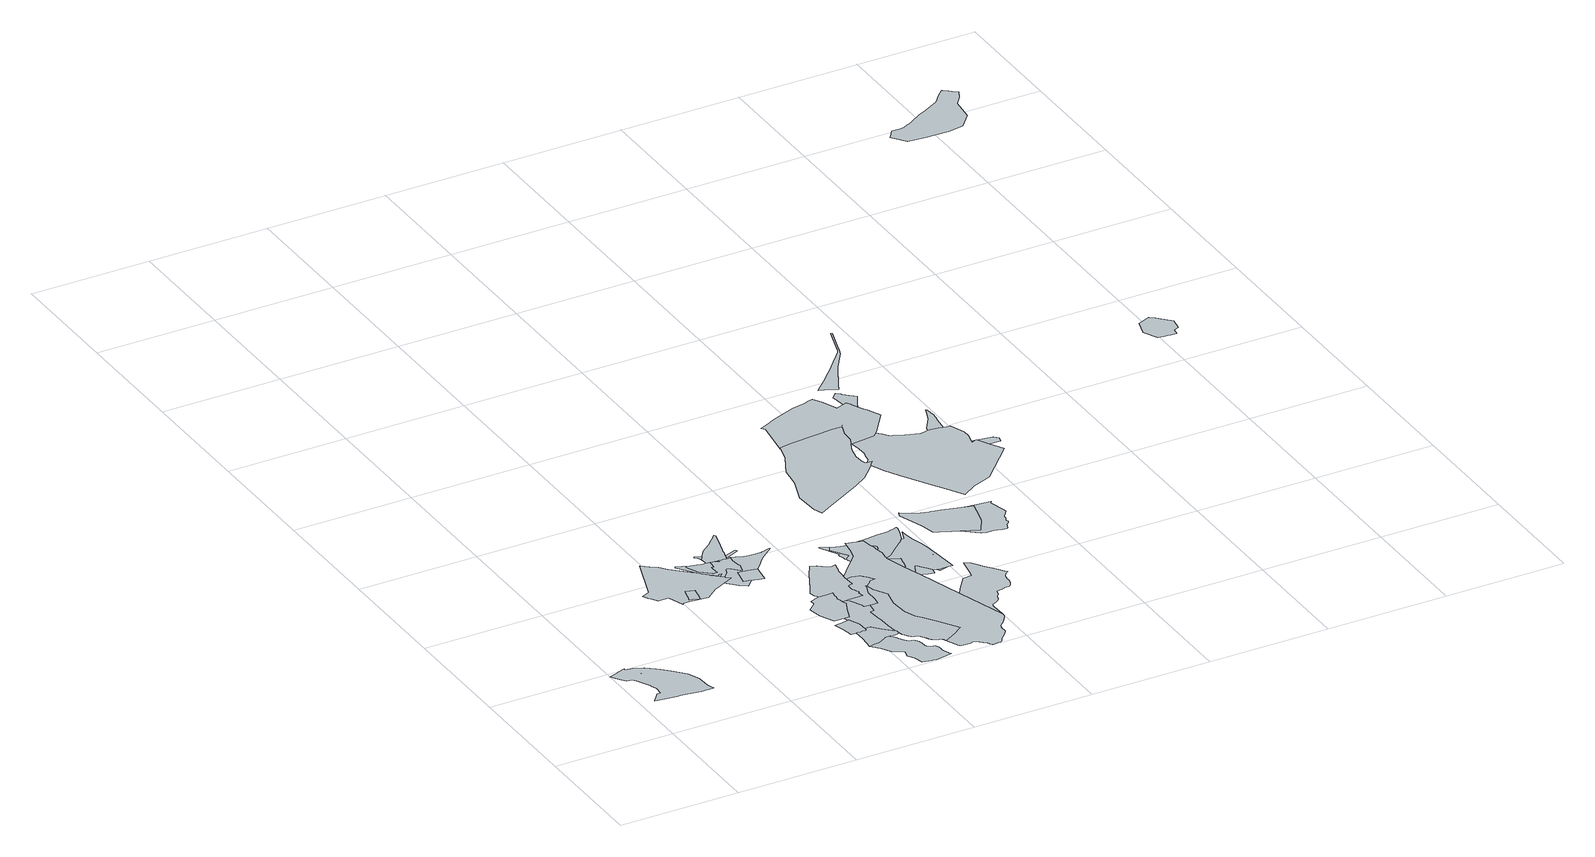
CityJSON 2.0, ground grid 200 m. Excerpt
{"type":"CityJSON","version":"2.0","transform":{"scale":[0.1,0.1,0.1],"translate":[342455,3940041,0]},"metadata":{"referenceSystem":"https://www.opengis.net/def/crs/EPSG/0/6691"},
"CityObjects":{
"object1":{"type":"GenericCityObject","attributes":{"prefecture":"14","disasterType":"1","areaType":"1","zoneNumber":"151-H22-41019","zoneName":"三井14","status":"0"},"geometry":[{"type":"MultiSurface","lod":"1","boundaries":[[[0,1,2,3,4,5,6,7,8,9,10,11,12,13,14,15,16,17,18,19,20,21,22,23,24,25,26,27,28,29,30,31,32,33,34,35,36,37,38]]]}]},
"object2":{"type":"GenericCityObject","attributes":{"prefecture":"14","disasterType":"1","areaType":"2","zoneNumber":"151-H22-41019","zoneName":"三井14","status":"0"},"geometry":[{"type":"MultiSurface","lod":"1","boundaries":[[[39,40,41,42,43,44,45,46,47,48,49,50,51,52,53,54,55,56,57,58,59,29,30,31,32,60]]]}]},
"object3":{"type":"GenericCityObject","attributes":{"prefecture":"14","disasterType":"1","areaType":"1","zoneNumber":"151-H22-41033","zoneName":"三井28","status":"0"},"geometry":[{"type":"MultiSurface","lod":"1","boundaries":[[[61,62,63,64,65,66,67,68,69,70,71,72,73,74]]]}]},
"object4":{"type":"GenericCityObject","attributes":{"prefecture":"14","disasterType":"1","areaType":"1","zoneNumber":"151-H22-41033","zoneName":"三井28","status":"0"},"geometry":[{"type":"MultiSurface","lod":"1","boundaries":[[[75,76,77,78,79,80,81,82,83,84,85,86,87,88,89,90,91,92,93,94,95,96,97,98,99,100,101,102,103,104,105,106,107,108,109,110,111,112,113,114,115,116]]]}]},
"object5":{"type":"GenericCityObject","attributes":{"prefecture":"14","disasterType":"1","areaType":"2","zoneNumber":"151-H22-41034","zoneName":"三井29","status":"0"},"geometry":[{"type":"MultiSurface","lod":"1","boundaries":[[[117,118,119,120,121,122,123,124,125,126,127,128,129,130,131,132,133,134,135,136,137,138,139,140,141,142]]]}]},
"object6":{"type":"GenericCityObject","attributes":{"prefecture":"14","disasterType":"1","areaType":"2","zoneNumber":"151-H22-41034","zoneName":"三井29","status":"0"},"geometry":[{"type":"MultiSurface","lod":"1","boundaries":[[[143,144,145,146,80,147,148,78]]]}]},
"object7":{"type":"GenericCityObject","attributes":{"prefecture":"14","disasterType":"1","areaType":"1","zoneNumber":"151-H22-41034","zoneName":"三井29","status":"0"},"geometry":[{"type":"MultiSurface","lod":"1","boundaries":[[[149,150,151,152,153,154,155,156,157,158,159,160,161,162,163,118,119,120,121,122,123,124,125,126,127,164,165,166,167,168,169,170,92,90,88,171,86,172,173,174,175,176,177,178,179,180,181,146,80,147,148,182,183,77,184,185,186,187,188,189,190,191,192]]]}]},
"object8":{"type":"GenericCityObject","attributes":{"prefecture":"14","disasterType":"2","areaType":"2","zoneNumber":"82044-1","zoneName":"三井沢-1","status":"0"},"geometry":[{"type":"MultiSurface","lod":"1","boundaries":[[[193,194,195,196,117,197,142,198,199]]]}]},
"object9":{"type":"GenericCityObject","attributes":{"prefecture":"14","disasterType":"1","areaType":"1","zoneNumber":"151-H22-41014","zoneName":"三井9","status":"0"},"geometry":[{"type":"MultiSurface","lod":"1","boundaries":[[[200,201,202,203,204,205,206,207,208,209,210,211,212,213,214,215,216,217]]]}]},
"object10":{"type":"GenericCityObject","attributes":{"prefecture":"14","disasterType":"1","areaType":"1","zoneNumber":"151-H22-41034","zoneName":"三井29","status":"0"},"geometry":[{"type":"MultiSurface","lod":"1","boundaries":[[[218,219,220,221,222,223,224,225,226,227,228,229,230,231,232,233,234,235,236]]]}]},
"object11":{"type":"GenericCityObject","attributes":{"prefecture":"14","disasterType":"1","areaType":"1","zoneNumber":"151-H22-41034","zoneName":"三井29","status":"0"},"geometry":[{"type":"MultiSurface","lod":"1","boundaries":[[[237,238,239,240,241,242,243,244,245,246,247,248,249,250,251,252,253,254,255,256,257,258,259,260,261,262,263,264,265,266,119,267,268,269,270,271,272,136,273,274,275,276,156]]]}]},
"object12":{"type":"GenericCityObject","attributes":{"prefecture":"14","disasterType":"1","areaType":"1","zoneNumber":"151-H22-41014","zoneName":"三井9","status":"0"},"geometry":[{"type":"MultiSurface","lod":"1","boundaries":[[[277,278,279,280,281,282,206,283,284,285,286,200,287,288,289,290,291,292,293,294,295,296,297,298,299,300,301,302,303,304,305,306,307,308,309,310,311,312,313,314,315,316,317,318,319,320,321,322,323,324,325,326,327,328,329,330,331,332,333,334,335,336,337,338]]]}]},
"object13":{"type":"GenericCityObject","attributes":{"prefecture":"14","disasterType":"1","areaType":"1","zoneNumber":"151-H22-41014","zoneName":"三井9","status":"0"},"geometry":[{"type":"MultiSurface","lod":"1","boundaries":[[[339,340,341,342,343,344,345,346,347,348,349,350,351,352,353,354,355,356,357,358,359,360,361,362,363,364,365,366,367,368,369,370,371,372,373,374,375,376,377,378,379,380,381,382,383,384,385,386,387,388,389,390,391,392,393,394,395,396,397,398,399,400,401,402,403,404,405,406,407,408,409,410,411,412,413,414,415,416,417,418,419,420,421,422,423,424,425,426,427,305,304,306,304,428,303,429,430,431,299,432,297,433,296,434,294,435,436,437,438,439,440,441,442,443,444,445,446,447,448,449,450,451,452]]]}]},
"object14":{"type":"GenericCityObject","attributes":{"prefecture":"14","disasterType":"1","areaType":"2","zoneNumber":"151-H22-41034","zoneName":"三井29","status":"0"},"geometry":[{"type":"MultiSurface","lod":"1","boundaries":[[[158,453,238,239,240,241,242,243,244,454,455,456,256,257,258,259,260,261,457,458,459,460,461,160,462,463]]]}]},
"object15":{"type":"GenericCityObject","attributes":{"prefecture":"14","disasterType":"1","areaType":"1","zoneNumber":"151-H22-41013","zoneName":"三井8","status":"0"},"geometry":[{"type":"MultiSurface","lod":"1","boundaries":[[[464,465,466,467,468,469,470,471,472,473,474,475,476,477,478,479,480,481,482,483,484,485,486,487,488,489,490,491]]]}]},
"object16":{"type":"GenericCityObject","attributes":{"prefecture":"14","disasterType":"1","areaType":"1","zoneNumber":"151-H22-41034","zoneName":"三井29","status":"0"},"geometry":[{"type":"MultiSurface","lod":"1","boundaries":[[[492,493,494,495,240,496,497,498,499,459,500,263,501,502,503,504,505,506,120,507,508,509,510,511,512,513,514,515,516,517,135,518,519,178,81,520,521,522,523,524,116,525,526,527,232,528,529,530,531,221,532,533,534,535,536,537,538,539,540,541,542,543,544,545,546,547,548,549,550,551]]]}]},
"object17":{"type":"GenericCityObject","attributes":{"prefecture":"14","disasterType":"2","areaType":"2","zoneNumber":"82044-2","zoneName":"三井沢-2","status":"0"},"geometry":[{"type":"MultiSurface","lod":"1","boundaries":[[[552,157,453,239,553,494,554,555,556,557,558,243,498,559,560,461,561,562,563,564,161,194,199,565,566]]]}]},
"object18":{"type":"GenericCityObject","attributes":{"prefecture":"14","disasterType":"1","areaType":"2","zoneNumber":"151-H22-41034","zoneName":"三井29","status":"0"},"geometry":[{"type":"MultiSurface","lod":"1","boundaries":[[[550,551,492,493,494,495,240,496,497,498,499,560,159,463,552,567,275,568,187,569,570,224,571,530,531,221,532,533,534,535,536,537,572,573,574,575,547,548,549]]]}]},
"object19":{"type":"GenericCityObject","attributes":{"prefecture":"14","disasterType":"1","areaType":"1","zoneNumber":"151-H22-41012","zoneName":"三井7","status":"0"},"geometry":[{"type":"MultiSurface","lod":"1","boundaries":[[[576,577,578,579,580,581,582,583,584,585,586,587,588,589,590,591,592,593,594,482,595,596,597,598,599,600,471,601,602,603,604,605,606,607,608,609,610,611,612,613,614,615,616,617,618,619,620,621,622,623,624,625,626,627,628,629,630,631,632,633,634,635,636,637,638,639,640]]]}]},
"object20":{"type":"GenericCityObject","attributes":{"prefecture":"14","disasterType":"1","areaType":"2","zoneNumber":"151-H22-41012","zoneName":"三井7","status":"0"},"geometry":[{"type":"MultiSurface","lod":"1","boundaries":[[[641,581,582,583,584,585,586,587,588,642,643,644,645,646,623,624,625,626,627,628,629,630,631,632,633,634,647,648]]]}]},
"object21":{"type":"GenericCityObject","attributes":{"prefecture":"14","disasterType":"1","areaType":"1","zoneNumber":"151-H22-41012","zoneName":"三井7","status":"0"},"geometry":[{"type":"MultiSurface","lod":"1","boundaries":[[[649,650,651,652,653,654,655,643,656,479,657,658,659,472,602,660,661,662,663,664,665,666,667,668,669,670,671,672,673,674,675,676,677,678,679,680,681,682,683,684,685,686,687,688,689,690,628]]]}]},
"object22":{"type":"GenericCityObject","attributes":{"prefecture":"14","disasterType":"1","areaType":"1","zoneNumber":"151-H22-41012","zoneName":"三井7","status":"0"},"geometry":[{"type":"MultiSurface","lod":"1","boundaries":[[[691,692,693,694,695,696,697,698,699,700,701,702,676,703,704,705,706,707,708,616,709,710,711,712,713,605,714,715,716,667,717,718,719,720,721,722,723,724,278,725,726,334,727,728,729,730,731,732,733,734,735,736,737,738,739,740,741,742,743,744,745,746,747,748,749,750,751,752,753,754,755,756]]]}]},
"object23":{"type":"GenericCityObject","attributes":{"prefecture":"14","disasterType":"1","areaType":"2","zoneNumber":"151-H22-41012","zoneName":"三井7","status":"0"},"geometry":[{"type":"MultiSurface","lod":"1","boundaries":[[[757,758,626,759,760,761,646,762,711,763,713,604,764,765,664,665,666,715,766,767,606,614,768,769,706,770,771,772,773,774,684,685]]]}]},
"object24":{"type":"GenericCityObject","attributes":{"prefecture":"14","disasterType":"2","areaType":"1","zoneNumber":82045,"zoneName":"三井沢左支","status":"0"},"geometry":[{"type":"MultiSurface","lod":"1","boundaries":[[[775,776,777,778,779,780,781,782,783,784,785,786,787,788,789,790,791,792,793,794,795,796,797,798,631,799,649,800,801,645,802,475,803,658,804,600,805,806,466,209,283,204,807,808,304,307,308,310,809,311,810,811,313,812,314,813,317,814,318,815,320,321,816,817,818,819,324,325,820,821,822,823,328,824,331,333,725,825,826,827,828,829,337,830,831,832,729,833,731,834,835,836,837,735,838,839,737,840,841,842,843,740,844,845,743,745,846,847,848,849,748,850,750,851,852,853,854,753,855,756,856,857,858,859,860,861,862,863,864,865,866,867,868,869,870,871,872,873,874,875,876,877,878,879,880,881,882,883,884,885,886,887,888,889,890,891,892,893,894,895,896,897,898,899,900,901,902,903,904,905,906,907,908,909,910,911,912,913,914,915,916,917,918,919,920,921,922,923,924,925,926,927,928,929,930]]]}]},
"object25":{"type":"GenericCityObject","attributes":{"prefecture":"14","disasterType":"1","areaType":"2","zoneNumber":"151-H22-41009","zoneName":"三井4","status":"0"},"geometry":[{"type":"MultiSurface","lod":"1","boundaries":[[[931,791,932,933,934,935,936,937,938,939,940,941,942,796,943,944,945,946,947,948,949,950,951,952,953,954,955]]]}]},
"object26":{"type":"GenericCityObject","attributes":{"prefecture":"14","disasterType":"1","areaType":"1","zoneNumber":"151-H22-41009","zoneName":"三井4","status":"0"},"geometry":[{"type":"MultiSurface","lod":"1","boundaries":[[[931,791,932,933,934,935,936,937,956,957,958,959,960,961,962,963,964,965,966,940,941,942,796,943,944,945,967,968,969,970,971,972,785,973,974,975,787,976,977,978,979,980,952,953,954,955]]]}]},
"object27":{"type":"GenericCityObject","attributes":{"prefecture":"14","disasterType":"1","areaType":"1","zoneNumber":"151-H22-41010","zoneName":"三井5","status":"0"},"geometry":[{"type":"MultiSurface","lod":"1","boundaries":[[[981,982,983,984,985,779,986,987,969,988,947,989,946,967,990,991,992,993,686,757,994,774,683,995,996,997,998,778,999,1000]]]}]},
"object28":{"type":"GenericCityObject","attributes":{"prefecture":"14","disasterType":"1","areaType":"1","zoneNumber":"151-H22-41010","zoneName":"三井5","status":"0"},"geometry":[{"type":"MultiSurface","lod":"1","boundaries":[[[1001,1002,1003,1004,1005,777,1006,1007,775,1008,1009,1010,1011,1012]]]}]},
"object29":{"type":"GenericCityObject","attributes":{"prefecture":"14","disasterType":"1","areaType":"1","zoneNumber":"151-H22-41009","zoneName":"三井4","status":"0"},"geometry":[{"type":"MultiSurface","lod":"1","boundaries":[[[1013,1014,1015,1016,1017,1018,1019,1020,1021,1022,1023,1024,1025,1026,1027,1028,1029,1030,1031,1032,1033,789,1034,1035,1036,1037,931,1038,1039,1040,1041,1042,1043,794,1044,795,948,970,1045,1046,1047,1048,782,1049,1050]]]}]},
"object30":{"type":"GenericCityObject","attributes":{"prefecture":"14","disasterType":"1","areaType":"2","zoneNumber":"151-H22-41009","zoneName":"三井4","status":"0"},"geometry":[{"type":"MultiSurface","lod":"1","boundaries":[[[1051,1052,1053,1054,1055,1029,1030,1031,1032,1033,789,1034,1035,1036,955,1056,950,1057,1058,972,1047,1048,783]]]}]},
"object31":{"type":"GenericCityObject","attributes":{"prefecture":"14","disasterType":"1","areaType":"1","zoneNumber":"151-H22-41011","zoneName":"三井6","status":"0"},"geometry":[{"type":"MultiSurface","lod":"1","boundaries":[[[1059,911,913,914,1060,1061,915,917,1062,919,1063,922,1064,925,1065,926,928,929,1066,1067,1068,1069,1070,1071,1072,1073,1074,1075,1076,1077,1078,1079,1080,1081,1082,1083,1084,1085,1086,1087,1088,1089,1090,1091,1092,1093,1094,1095,1096,1097,1098,1099,1100,1101,1102,1103,1104,1105,1106,1107,1108,1109,1110,1111,1112,1113,1114,1115,1116,1117,1118,1119,1120,1121,1122,930,1123,1124,1125,1126,1127,1128,1129,1130,908,1131,909]]]}]},
"object32":{"type":"GenericCityObject","attributes":{"prefecture":"14","disasterType":"1","areaType":"1","zoneNumber":"151-H22-41010","zoneName":"三井5","status":"0"},"geometry":[{"type":"MultiSurface","lod":"1","boundaries":[[[1132,1133,1134,1135,1136,1137,1138,1017,1139,1014,1140,1141,1142,780,986,1143,1144,1145,997,1146,1006,1147,776,1148,1012,1149,1150,1151,1152,1153,1154,1155,1156,1157,1158]]]}]},
"object33":{"type":"GenericCityObject","attributes":{"prefecture":"14","disasterType":"1","areaType":"1","zoneNumber":"151-H22-41010","zoneName":"三井5","status":"0"},"geometry":[{"type":"MultiSurface","lod":"1","boundaries":[[[1159,1160,1161,1162,1163,1164,1165,1166,1167,1168,1169,1170,1171,1172,1149,1173,1151]]]}]},
"object34":{"type":"GenericCityObject","attributes":{"prefecture":"14","disasterType":"1","areaType":"1","zoneNumber":"151-H22-41006","zoneName":"三井1","status":"0"},"geometry":[{"type":"MultiSurface","lod":"1","boundaries":[[[1174,1175,1176,1177,1178,1179,1180,1181,1182,1183,1184,1185,1186,1187,1188,1189,1190,1191,1192,1193,1194,1195,1196,1197,1198,1199,1200,1201,1202,1203,1204,1205,1206,1207,1208,1209,1210,1211]]]}]},
"object35":{"type":"GenericCityObject","attributes":{"prefecture":"14","disasterType":"1","areaType":"1","zoneNumber":"151-H22-41008","zoneName":"三井3","status":"0"},"geometry":[{"type":"MultiSurface","lod":"1","boundaries":[[[1212,1213,1214,1215,1216,1217,1218,1219,1220,1221,1222,1223,1224,1225,1226,1227,1228,1229,1230,1231,1232,1233,1234,1235,1236,1237]]]}]},
"object36":{"type":"GenericCityObject","attributes":{"prefecture":"14","disasterType":"1","areaType":"1","zoneNumber":"151-H22-41008","zoneName":"三井3","status":"0"},"geometry":[{"type":"MultiSurface","lod":"1","boundaries":[[[1238,1239,1240,1241,1242,1243,1244,1245,1246,1247,1248,1249,1250,1251,1252,1253,1254,1255,1256,1257,1258,1259,1260,1261,1262,1263,1264,1265,1266,1267,1268,1231,1269,1270,1271,1272,1273,1274,1275,1276,1277,1278,1279,1280,1226,1281,1282,1283,1284,1285,1286,1287,1288,1289,1290,1291,1292]]]}]},
"object37":{"type":"GenericCityObject","attributes":{"prefecture":"14","disasterType":"1","areaType":"1","zoneNumber":"151-H22-41006","zoneName":"三井1","status":"0"},"geometry":[{"type":"MultiSurface","lod":"1","boundaries":[[[1293,1294,1295,1296,1297,1298,1299,1300,1301,1302,1303,1304,1305,1306,1307,1203,1308,1309,1188,1310,1311,1312,1313,1314,1315,1316,1317,1318,1319,1320,1321]]]}]},
"object38":{"type":"GenericCityObject","attributes":{"prefecture":"14","disasterType":"1","areaType":"1","zoneNumber":"151-H22-41006","zoneName":"三井1","status":"0"},"geometry":[{"type":"MultiSurface","lod":"1","boundaries":[[[1322,1323,1324,1325,1326,1327,1328,1194,1329,1330,1331,1332,1192,1333,1334,1335,1336,1337]]]}]},
"object39":{"type":"GenericCityObject","attributes":{"prefecture":"14","disasterType":"1","areaType":"1","zoneNumber":"151-H22-41007","zoneName":"三井2","status":"0"},"geometry":[{"type":"MultiSurface","lod":"1","boundaries":[[[1338,1339,1340,1341,1342,1343,1344,1345,1346,1347,1348,1312,1322,1349,1350,1351,1352,1353,1333,1191,1354,1189,1310,1355,1356,1357,1358,1359,1360,1361,1362,1363,1364,1183,1365,1366,1367,1179,1368,1369,1370,1371,1372,1373,1374,1375,1376,1377,1378,1379,1380,1381,1382,1383,1384,1385,1386,1387,1388,1389,1390,1391,1392,1393,1394]]]}]},
"object40":{"type":"GenericCityObject","attributes":{"prefecture":"14","disasterType":"1","areaType":"1","zoneNumber":"151-H26-36006","zoneName":"中沢6","status":"0"},"geometry":[{"type":"MultiSurface","lod":"1","boundaries":[[[1395,1396,1397,1398,1399,1400,1401,1402,1403,1404,1405,1406]]]}]},
"object41":{"type":"GenericCityObject","attributes":{"prefecture":"14","disasterType":"1","areaType":"1","zoneNumber":"151-H22-41007","zoneName":"三井2","status":"0"},"geometry":[{"type":"MultiSurface","lod":"1","boundaries":[[[1407,1408,1387,1409,1410,1411,1412,1413,1414,1415,1416,1417,1418,1419,1390,1420,1421,1422,1423,1424,1425,1426,1427,1428,1429]]]}]},
"object42":{"type":"GenericCityObject","attributes":{"prefecture":"14","disasterType":"1","areaType":"1","zoneNumber":"151-H22-41007","zoneName":"三井2","status":"0"},"geometry":[{"type":"MultiSurface","lod":"1","boundaries":[[[1430,1378,1380,1431,1382,1432,1433,1434,1435,1436,1429,1437,1438,1439,1427,1440,1441,1442,1443,1444,1445,1446,1377,1447,1448]]]}]},
"object43":{"type":"GenericCityObject","attributes":{"prefecture":"14","disasterType":"1","areaType":"1","zoneNumber":"151-H26-36006","zoneName":"中沢6","status":"0"},"geometry":[{"type":"MultiSurface","lod":"1","boundaries":[[[1449,1450,1451,1452,1453,1454,1455,1456,1457,1458,1459,1460,1461,1462,1463,1464,1465,1466,1467,1468,1469,1470,1471,1472,1473]]]}]},
"object44":{"type":"GenericCityObject","attributes":{"prefecture":"14","disasterType":"1","areaType":"1","zoneNumber":"151-H26-36005","zoneName":"中沢5","status":"0"},"geometry":[{"type":"MultiSurface","lod":"1","boundaries":[[[1474,1475,1476,1477,1478,1479,1480,1481,1482,1483,1484,1485,1486,1487,1488]]]}]},
"object45":{"type":"GenericCityObject","attributes":{"prefecture":"14","disasterType":"1","areaType":"1","zoneNumber":"151-H26-34009","zoneName":"川尻9","status":"0"},"geometry":[{"type":"MultiSurface","lod":"1","boundaries":[[[1489,1490,1491,1492,1493,1494,1495,1496,1497,1498,1499,1500,1501,1502,1503,1504,1505,1506,1507,1508,1509,1510,1511,1512,1513,1514,1515,1516,1517,1518,1519,1520]]]}]}
},
"vertices":[
[1057,1443,0],[875,1637,0],[759,1749,0],[709,1797,0],[576,1906,0],[421,1976,0],[386,1980,0],[287,2007,0],[299,2023,0],[297,2022,0],[205,1990,0],[124,1961,0],[2,1918,0],[1,1918,0],[93,1789,0],[113,1766,0],[166,1703,0],[255,1678,0],[261,1670,0],[276,1652,0],[294,1630,0],[400,1414,0],[412,1379,0],[441,1290,0],[436,1146,0],[436,1145,0],[368,1144,0],[239,983,0],[597,940,0],[648,933,0],[723,924,0],[986,892,0],[1014,891,0],[1090,889,0],[1104,889,0],[1190,887,0],[1167,952,0],[1145,1012,0],[1136,1239,0],
[972,1099,0],[970,1213,0],[895,1366,0],[736,1526,0],[639,1620,0],[598,1659,0],[456,1789,0],[343,1836,0],[290,1858,0],[268,1831,0],[247,1805,0],[234,1789,0],[302,1763,0],[379,1713,0],[450,1610,0],[501,1539,0],[527,1501,0],[591,1410,0],[670,1258,0],[769,1182,0],[687,1075,0],[973,1017,0],
[2316,3393,0],[2320,3409,0],[2328,3445,0],[2339,3491,0],[2351,3543,0],[2207,3594,0],[2188,3527,0],[2180,3498,0],[2166,3448,0],[2148,3386,0],[2138,3351,0],[2234,3317,0],[2294,3295,0],[2301,3326,0],
[2996,3610,0],[2927,3676,0],[2926,3678,0],[2874,3729,0],[2860,3742,0],[2853,3749,0],[2823,3778,0],[2809,3793,0],[2768,3832,0],[2754,3846,0],[2742,3858,0],[2716,3883,0],[2697,3902,0],[2673,3929,0],[2650,3956,0],[2650,3958,0],[2649,3963,0],[2616,3999,0],[2613,4002,0],[2608,4006,0],[2470,4128,0],[2297,4293,0],[2202,4407,0],[2088,4489,0],[1978,4581,0],[1722,3833,0],[1582,3770,0],[1620,3706,0],[1632,3683,0],[1657,3641,0],[1704,3560,0],[1719,3536,0],[1902,3543,0],[1992,3276,0],[2008,3296,0],[2121,3302,0],[2211,3293,0],[2271,3288,0],[2428,3274,0],[2630,3435,0],[2744,3490,0],[2838,3534,0],
[2937,4127,0],[2942,4163,0],[2881,4168,0],[2879,4168,0],[2877,4168,0],[2864,4169,0],[2852,4170,0],[2810,4175,0],[2742,4191,0],[2644,4218,0],[2581,4241,0],[2582,4230,0],[2582,4229,0],[2560,4203,0],[2655,4010,0],[2766,3911,0],[2823,3860,0],[2829,3855,0],[2834,3855,0],[2854,3855,0],[2859,3855,0],[2897,3855,0],[2885,3990,0],[2891,4033,0],[2925,4023,0],[2936,4120,0],
[2932,3780,0],[2899,3785,0],[2892,3786,0],[2853,3750,0],[2854,3743,0],[2860,3715,0],
[3269,3951,0],[3262,4000,0],[3262,4003,0],[3262,4064,0],[3271,4111,0],[3282,4137,0],[3246,4140,0],[3214,4142,0],[3166,4146,0],[3158,4146,0],[3142,4148,0],[3096,4151,0],[3033,4156,0],[3030,4156,0],[2952,4162,0],[2556,4250,0],[2522,4262,0],[2469,4281,0],[2427,4296,0],[2426,4289,0],[2420,4279,0],[2534,4099,0],[2700,3897,0],[2744,3860,0],[2753,3852,0],[2755,3851,0],[2795,3822,0],[2811,3805,0],[2821,3796,0],[2833,3784,0],[2834,3782,0],[2845,3772,0],[2850,3763,0],[2864,3692,0],[2877,3625,0],[3010,3768,0],[3035,3856,0],[3081,3881,0],[3162,3807,0],[3230,3745,0],[3248,3729,0],[3287,3854,0],[3294,3873,0],[3284,3894,0],
[3081,4120,0],[3040,4143,0],[3021,4153,0],[3000,4147,0],[2926,4124,0],[3000,4094,0],[3056,4112,0],
[3831,1289,0],[3845,1289,0],[3902,1290,0],[3933,1291,0],[3987,1292,0],[4002,1293,0],[4001,1334,0],[3996,1501,0],[3914,1674,0],[3902,1672,0],[3898,1671,0],[3815,1657,0],[3759,1647,0],[3707,1637,0],[3661,1629,0],[3714,1479,0],[3745,1287,0],[3812,1288,0],
[3444,3480,0],[3456,3562,0],[3464,3612,0],[3471,3659,0],[3472,3661,0],[3321,3689,0],[3252,3698,0],[3243,3699,0],[3161,3709,0],[3155,3679,0],[3142,3611,0],[3126,3535,0],[3118,3495,0],[3106,3437,0],[3232,3407,0],[3265,3399,0],[3338,3380,0],[3425,3358,0],[3435,3425,0],
[3214,4145,0],[3217,4153,0],[3220,4164,0],[3226,4188,0],[3227,4192,0],[3232,4209,0],[3236,4223,0],[3244,4253,0],[3259,4307,0],[3266,4332,0],[3268,4339,0],[3284,4399,0],[3286,4404,0],[3356,4664,0],[3400,4819,0],[3380,4831,0],[3334,4786,0],[3308,4761,0],[3275,4729,0],[3267,4720,0],[3184,4634,0],[3071,4549,0],[3013,4496,0],[2985,4456,0],[2937,4387,0],[2925,4371,0],[2922,4366,0],[2873,4296,0],[2877,4254,0],[2879,4201,0],[2883,4110,0],[2885,4062,0],[2868,4069,0],[2845,4078,0],[2830,3997,0],[2840,3939,0],[2858,3830,0],[2861,3827,0],[3099,3980,0],[3184,4034,0],
[4380,1047,0],[4369,1058,0],[4208,1211,0],[4103,1348,0],[4065,1343,0],[4004,1335,0],[3978,1331,0],[3930,1325,0],[3906,1322,0],[3831,1312,0],[3831,1194,0],[3833,1088,0],[3812,848,0],[3813,848,0],[3910,868,0],[3934,873,0],[3969,878,0],[4020,894,0],[4022,894,0],[4027,898,0],[4109,948,0],[4124,957,0],[4126,959,0],[4135,966,0],[4160,975,0],[4188,974,0],[4191,973,0],[4221,962,0],[4221,961,0],[4222,962,0],[4223,962,0],[4223,963,0],[4224,963,0],[4225,963,0],[4250,962,0],[4253,962,0],[4259,961,0],[4273,962,0],[4279,963,0],[4282,963,0],[4303,963,0],[4306,964,0],[4316,964,0],[4321,964,0],[4323,965,0],[4326,965,0],[4345,969,0],[4347,970,0],[4348,970,0],[4348,971,0],[4352,972,0],[4360,977,0],[4364,980,0],[4367,983,0],[4369,984,0],[4369,985,0],[4370,985,0],[4373,985,0],[4379,984,0],[4383,984,0],[4384,984,0],[4382,1045,0],
[4746,69,0],[4757,71,0],[4759,71,0],[4759,72,0],[4754,79,0],[4740,112,0],[4740,113,0],[4739,115,0],[4723,164,0],[4705,210,0],[4699,246,0],[4701,282,0],[4698,297,0],[4694,329,0],[4682,358,0],[4682,360,0],[4681,361,0],[4675,368,0],[4671,373,0],[4667,375,0],[4647,388,0],[4646,389,0],[4620,398,0],[4587,413,0],[4579,417,0],[4575,420,0],[4565,425,0],[4558,428,0],[4554,433,0],[4545,443,0],[4542,446,0],[4542,447,0],[4541,447,0],[4541,448,0],[4539,451,0],[4538,453,0],[4538,454,0],[4538,455,0],[4537,458,0],[4534,467,0],[4534,491,0],[4533,539,0],[4531,559,0],[4530,577,0],[4529,581,0],[4529,584,0],[4522,612,0],[4522,613,0],[4521,614,0],[4520,616,0],[4517,621,0],[4504,647,0],[4486,666,0],[4484,667,0],[4484,668,0],[4482,668,0],[4478,670,0],[4443,688,0],[4440,690,0],[4396,709,0],[4395,709,0],[4385,715,0],[4372,723,0],[4372,724,0],[4364,731,0],[4363,732,0],[4361,734,0],[4353,744,0],[4350,747,0],[4339,761,0],[4339,762,0],[4334,769,0],[4308,814,0],[4301,831,0],[4296,843,0],[4293,849,0],[4285,864,0],[4273,884,0],[4264,899,0],[4263,901,0],[4262,903,0],[4256,912,0],[4251,917,0],[4241,930,0],[4238,934,0],[4220,954,0],[4220,955,0],[4220,959,0],[4220,960,0],[4194,973,0],[4178,973,0],[4159,973,0],[4141,968,0],[4117,953,0],[4073,925,0],[4021,894,0],[3977,878,0],[3925,871,0],[3909,867,0],[3846,854,0],[3811,847,0],[3929,709,0],[4014,555,0],[4189,444,0],[4160,332,0],[4226,220,0],[4266,65,0],[4268,65,0],[4364,46,0],[4389,41,0],[4416,36,0],[4438,31,0],[4495,29,0],[4654,50,0],
[3172,4148,0],[3263,4332,0],[3306,4508,0],[3323,4681,0],[3040,4317,0],[3043,4308,0],[3048,4292,0],[3088,4174,0],[3090,4170,0],[3100,4139,0],[3140,4144,0],
[3815,1753,0],[3868,1753,0],[3884,1753,0],[3900,1753,0],[3968,1754,0],[4051,1989,0],[4120,2129,0],[4095,2215,0],[4083,2259,0],[4070,2301,0],[4081,2379,0],[4087,2423,0],[4097,2488,0],[4016,2490,0],[3965,2491,0],[3962,2491,0],[3923,2492,0],[3869,2493,0],[3853,2489,0],[3825,2481,0],[3784,2464,0],[3701,2429,0],[3691,2425,0],[3703,2347,0],[3561,2222,0],[3601,1989,0],[3715,1752,0],[3742,1752,0],
[3327,4129,0],[3253,4173,0],[3250,4174,0],[3238,4181,0],[3205,4201,0],[3194,4207,0],[3193,4207,0],[3186,4212,0],[3024,4306,0],[2821,4425,0],[2804,4397,0],[2846,4349,0],[2869,4313,0],[2873,4282,0],[2877,4197,0],[2882,4110,0],[2883,4094,0],[2873,4096,0],[2839,4105,0],[2830,4098,0],[2816,4088,0],[2810,4048,0],[2809,4044,0],[2810,3995,0],[2824,3911,0],[2828,3885,0],[2836,3841,0],[2842,3803,0],[2810,3771,0],[2804,3772,0],[2718,3778,0],[2724,3688,0],[2772,3623,0],[2859,3505,0],[2992,3356,0],[3108,3277,0],[3304,3483,0],[3393,3576,0],[3397,3581,0],[3453,3639,0],[3476,3664,0],[3548,3740,0],[3612,3821,0],[3698,3909,0],[3776,3979,0],[3792,3992,0],[3848,4035,0],[3859,4043,0],[3927,4096,0],[3919,4105,0],[3918,4105,0],[3876,4090,0],[3833,4078,0],[3823,4076,0],[3764,4060,0],[3751,4059,0],[3659,4052,0],[3563,4061,0],[3438,4087,0],[3351,4120,0],
[3133,4135,0],[3246,4173,0],[3275,4183,0],[3460,4266,0],[3448,4288,0],[3440,4303,0],[3256,4230,0],[3187,4205,0],[3180,4203,0],[3066,4162,0],[3049,4162,0],[3030,4162,0],[3033,4157,0],[3058,4109,0],[3086,4119,0],
[3092,4074,0],[3107,3879,0],[3197,3761,0],[3239,3713,0],[3289,3656,0],[3771,4010,0],[3759,4029,0],[3746,4047,0],[3745,4051,0],
[4281,3312,0],[4176,3343,0],[4149,3297,0],[4126,3256,0],[4112,3231,0],[4085,3183,0],[4043,3107,0],[3989,3007,0],[3979,2986,0],[3938,2903,0],[3895,2821,0],[3878,2788,0],[3862,2759,0],[3858,2751,0],[3801,2643,0],[3804,2621,0],[3809,2582,0],[3822,2552,0],[3842,2514,0],[3855,2485,0],[3850,2413,0],[3845,2375,0],[3831,2295,0],[3923,2265,0],[3937,2261,0],[4136,2203,0],[4162,2204,0],[4184,2204,0],[4303,2208,0],[4307,2208,0],[4390,2210,0],[4452,2212,0],[4432,2288,0],[4426,2311,0],[4446,2318,0],[4447,2322,0],[4451,2330,0],[4445,2344,0],[4440,2357,0],[4417,2415,0],[4415,2420,0],[4399,2466,0],[4393,2527,0],[4402,2564,0],[4431,2582,0],[4465,2592,0],[4483,2593,0],[4480,2633,0],[4477,2663,0],[4475,2687,0],[4475,2693,0],[4473,2712,0],[4470,2756,0],[4468,2777,0],[4470,2832,0],[4470,2834,0],[4478,2895,0],[4481,2951,0],[4491,3028,0],[4494,3048,0],[4507,3096,0],[4513,3121,0],[4532,3193,0],[4450,3178,0],[4399,3204,0],
[4188,3151,0],[3944,2703,0],[4003,2684,0],[4091,2655,0],[4259,2607,0],[4268,2608,0],[4406,3012,0],[4311,3050,0],
[4399,2758,0],[4380,2758,0],[4354,2760,0],[4326,2761,0],[4247,2786,0],[4150,2833,0],[4020,2763,0],[3976,2556,0],[3931,2348,0],[3988,2315,0],[4075,2264,0],[4188,2185,0],[4213,2167,0],[4295,1971,0],[4307,1916,0],[4383,1915,0],[4391,1915,0],[4407,1915,0],[4410,1915,0],[4440,1915,0],[4453,1915,0],[4481,1914,0],[4502,1914,0],[4540,1912,0],[4555,2052,0],[4557,2249,0],[4633,2429,0],[4634,2429,0],[4714,2482,0],[4712,2488,0],[4747,2534,0],[4849,2559,0],[4801,2613,0],[4783,2634,0],[4760,2661,0],[4751,2670,0],[4728,2697,0],[4708,2720,0],[4700,2729,0],[4686,2746,0],[4575,2768,0],[4474,2756,0],
[4900,452,0],[5010,517,0],[5140,603,0],[5168,622,0],[5252,677,0],[5057,999,0],[4910,1219,0],[4833,1315,0],[4754,1498,0],[4741,1801,0],[4799,2075,0],[4666,2292,0],[4633,2431,0],[4626,2431,0],[4533,2437,0],[4469,2441,0],[4465,2441,0],[4442,2431,0],[4404,2415,0],[4332,2384,0],[4282,2363,0],[4200,2328,0],[4302,2212,0],[4322,2191,0],[4406,1969,0],[4415,1947,0],[4383,1746,0],[4316,1726,0],[4316,1710,0],[4321,1652,0],[4329,1553,0],[4340,1421,0],[4356,1257,0],[4368,1068,0],[4372,986,0],[4372,985,0],[4379,983,0],[4382,981,0],[4402,931,0],[4403,928,0],[4407,921,0],[4425,884,0],[4457,836,0],[4492,807,0],[4503,801,0],[4535,785,0],[4539,784,0],[4583,767,0],[4601,751,0],[4626,716,0],[4628,715,0],[4667,650,0],[4688,615,0],[4694,606,0],[4696,604,0],[4722,579,0],[4761,554,0],[4812,531,0],[4815,529,0],[4826,524,0],[4857,508,0],[4877,485,0],[4879,477,0],[4883,458,0],[4887,444,0],[4888,445,0],
[4699,2696,0],[4533,2692,0],[4465,2693,0],[4411,2694,0],[4272,2621,0],[4232,2480,0],[4282,2362,0],[4306,2188,0],[4360,1991,0],[4406,2004,0],[4389,2206,0],[4444,2367,0],[4468,2440,0],[4533,2515,0],[4533,2521,0],[4553,2543,0],[4637,2620,0],[4719,2656,0],
[5494,2343,0],[5473,2410,0],[5468,2427,0],[5396,2658,0],[5297,2977,0],[5293,2990,0],[5292,2992,0],[5296,3025,0],[5298,3047,0],[5314,3192,0],[5297,3290,0],[5278,3406,0],[5269,3454,0],[5239,3620,0],[5145,3641,0],[4972,3681,0],[4963,3621,0],[4943,3482,0],[4892,3289,0],[4816,3208,0],[4813,3204,0],[4786,3175,0],[4735,3120,0],[4578,2950,0],[4420,2781,0],[4384,2742,0],[4263,2612,0],[4106,2443,0],[4068,2402,0],[3949,2273,0],[3830,2145,0],[3856,1880,0],[4031,1095,0],[4129,1004,0],[4227,963,0],[4256,961,0],[4258,961,0],[4263,961,0],[4285,963,0],[4304,964,0],[4317,964,0],[4330,966,0],[4341,968,0],[4342,968,0],[4344,968,0],[4350,971,0],[4353,972,0],[4357,975,0],[4359,976,0],[4368,984,0],[4374,987,0],[4375,987,0],[4379,986,0],[4382,985,0],[4383,985,0],[4385,982,0],[4391,964,0],[4399,941,0],[4404,926,0],[4445,857,0],[4457,841,0],[4479,820,0],[4498,804,0],[4515,794,0],[4531,786,0],[4578,770,0],[4594,760,0],[4604,750,0],[4616,735,0],[4638,697,0],[4687,617,0],[4698,602,0],[4712,586,0],[4740,565,0],[4768,550,0],[4817,529,0],[4836,518,0],[4860,502,0],[4871,492,0],[4878,479,0],[4883,468,0],[4888,443,0],[4894,421,0],[4900,403,0],[4907,384,0],[4923,352,0],[4944,314,0],[4964,266,0],[4972,251,0],[4984,234,0],[4994,226,0],[5013,215,0],[5029,210,0],[5051,207,0],[5153,201,0],[5171,202,0],[5188,206,0],[5211,215,0],[5229,220,0],[5240,219,0],[5254,212,0],[5261,207,0],[5280,189,0],[5299,170,0],[5339,136,0],[5361,120,0],[5388,88,0],[5398,71,0],[5404,59,0],[5412,43,0],[5422,27,0],[5433,17,0],[5444,11,0],[5454,7,0],[5464,6,0],[5559,18,0],[5575,22,0],[5588,29,0],[5598,37,0],[5618,65,0],[5630,83,0],[5655,115,0],[5672,132,0],[5705,159,0],[5758,224,0],[5778,247,0],[5786,259,0],[5789,270,0],[5791,281,0],[5792,292,0],[5791,320,0],[5791,343,0],[5790,372,0],[5790,378,0],[5792,390,0],[5792,396,0],[5798,418,0],[5798,420,0],[5806,433,0],[5822,457,0],[5844,477,0],[5849,481,0],[5870,499,0],[5883,509,0],[5896,528,0],[5899,532,0],[5945,592,0],[5971,626,0],[5974,630,0],[5988,653,0],[5991,661,0],[5993,668,0],[5998,683,0],[6001,698,0],[6000,719,0],[5737,1562,0],
[4965,3621,0],[4958,3621,0],[4919,3627,0],[4870,3639,0],[4804,3658,0],[4712,3697,0],[4711,3698,0],[4666,3616,0],[4846,3345,0],[4754,3262,0],[4755,3255,0],[4763,3224,0],[4799,3147,0],[4812,3118,0],[4829,3082,0],[4831,3085,0],[4855,3124,0],[4883,3172,0],[4937,3262,0],[5075,3444,0],[5095,3470,0],[5084,3626,0],[5036,3620,0],[5001,3618,0],[4986,3619,0],
[4662,3723,0],[4651,3728,0],[4606,3756,0],[4576,3774,0],[4563,3752,0],[4738,3435,0],[4712,3419,0],[4724,3390,0],[4736,3343,0],[4740,3323,0],[4746,3293,0],[4830,3081,0],[4925,2876,0],[5041,3068,0],[5057,3094,0],[5079,3131,0],[5187,3210,0],[5322,3309,0],[5333,3375,0],[5317,3412,0],[5264,3458,0],[5180,3539,0],[5147,3562,0],[5119,3608,0],[5114,3630,0],
[5446,2755,0],[5454,2793,0],[5465,2850,0],[5474,2891,0],[5342,2959,0],[5285,2982,0],[5167,3029,0],[4998,3081,0],[4845,3127,0],[4825,3068,0],[4813,3032,0],[4763,2883,0],[4746,2834,0],[4684,2652,0],[4865,2674,0],[5015,2673,0],[5237,2665,0],[5253,2665,0],[5425,2657,0],[5437,2716,0],
[5730,2389,0],[5667,2467,0],[5618,2528,0],[5576,2581,0],[5555,2606,0],[5461,2412,0],[5437,2363,0],[5497,2342,0],[5531,2330,0],[5613,2303,0],[5708,2271,0],[5726,2365,0],
[5335,3029,0],[5373,3046,0],[5386,3051,0],[5399,3060,0],[5466,3122,0],[5654,3297,0],[5682,3317,0],[5692,3327,0],[5720,3356,0],[5763,3398,0],[5835,3579,0],[5871,3718,0],[5865,3733,0],[5794,3710,0],[5770,3702,0],[5760,3698,0],[5711,3687,0],[5708,3686,0],[5628,3681,0],[5532,3674,0],[5313,3654,0],[5066,3635,0],[5003,3630,0],[4981,3628,0],[4966,3627,0],[4946,3480,0],[4918,3347,0],[4897,3289,0],[4873,3235,0],[4857,3218,0],[4834,3210,0],[4807,3206,0],[5172,3043,0],[5236,3034,0],[5244,3032,0],[5271,3028,0],[5302,3024,0],[5307,3025,0],
[5621,3274,0],[5624,3275,0],[5651,3295,0],[5718,3494,0],[5734,3640,0],[5063,3451,0],[5224,3356,0],[5186,3214,0],
[5792,395,0],[5823,457,0],[5843,476,0],[5882,508,0],[5926,566,0],[5985,650,0],[5992,665,0],[5998,741,0],[5998,823,0],[5994,891,0],[5993,970,0],[5995,1005,0],[5999,1025,0],[6011,1044,0],[6041,1063,0],[6080,1080,0],[6104,1093,0],[6135,1117,0],[6148,1132,0],[6162,1160,0],[6173,1199,0],[6182,1218,0],[6198,1237,0],[6220,1261,0],[6230,1276,0],[6240,1307,0],[6246,1340,0],[6251,1360,0],[6257,1365,0],[6288,1369,0],[6333,1373,0],[6361,1378,0],[6406,1392,0],[6442,1397,0],[6476,1398,0],[6491,1404,0],[6502,1411,0],[6513,1423,0],[6540,1464,0],[6551,1488,0],[6561,1518,0],[6565,1549,0],[6563,1578,0],[6561,1600,0],[6567,1648,0],[6574,1674,0],[6589,1709,0],[6609,1737,0],[6635,1763,0],[6660,1779,0],[6675,1784,0],[6657,1808,0],[6563,1933,0],[6490,2028,0],[6440,2086,0],[6375,2196,0],[6317,2272,0],[6310,2277,0],[6258,2314,0],[6229,2335,0],[6178,2055,0],[6147,1944,0],[5999,1925,0],[5811,1678,0],[5671,1457,0],[5505,1281,0],[5435,1140,0],[5496,815,0],[5360,588,0],[5411,564,0],[5450,545,0],[5780,384,0],[5791,378,0],
[5887,3471,0],[5883,3506,0],[5876,3570,0],[5809,3394,0],[5764,3395,0],[5763,3386,0],[5758,3377,0],[5394,3059,0],[5355,3035,0],[5309,3006,0],[5304,3002,0],[5279,2976,0],[5257,2953,0],[5201,2894,0],[5271,2456,0],[5464,2412,0],[5640,2378,0],[5786,2356,0],[5839,2348,0],[5972,2347,0],[6054,2345,0],[6001,2821,0],[5998,2842,0],[5982,2991,0],[5954,3133,0],[5910,3325,0],[5893,3417,0],
[5975,2347,0],[5988,2396,0],[6001,2444,0],[6015,2492,0],[6019,2524,0],[6021,2542,0],[6012,2623,0],[5952,2764,0],[5808,2727,0],[5802,2710,0],[5772,2634,0],[5743,2563,0],[5726,2519,0],[5707,2469,0],[5820,2307,0],
[5258,4720,0],[5507,4869,0],[5934,5104,0],[6158,5245,0],[6326,5417,0],[6422,5528,0],[6428,5535,0],[6435,5543,0],[6493,5611,0],[6388,5628,0],[6385,5629,0],[6364,5705,0],[6357,5862,0],[6401,6066,0],[6472,6217,0],[6486,6245,0],[6534,6347,0],[6535,6380,0],[6535,6430,0],[6537,6545,0],[6598,6711,0],[6605,6731,0],[6521,6728,0],[6506,6728,0],[6467,6726,0],[6123,6702,0],[5708,6658,0],[5589,6640,0],[5494,6625,0],[5487,6595,0],[5437,6377,0],[5408,6313,0],[5237,5962,0],[5184,5611,0],[5029,5189,0],[5061,4795,0],[5109,4642,0],[5175,4676,0],
[6452,3907,0],[6324,3958,0],[6204,4014,0],[6185,4028,0],[6157,4048,0],[6103,4086,0],[6068,4001,0],[6222,3585,0],[6271,3359,0],[6278,3348,0],[6340,3309,0],[6353,3304,0],[6522,3233,0],[6619,3193,0],[6641,3183,0],[6924,3065,0],[7072,3319,0],[7108,3464,0],[7177,3728,0],[6997,3777,0],[6876,3809,0],[6695,3859,0],[6603,3883,0],[6550,3896,0],[6523,3897,0],[6484,3901,0],
[7323,2973,0],[7326,2981,0],[7336,3006,0],[7342,3018,0],[7349,3026,0],[7358,3033,0],[7375,3043,0],[7388,3056,0],[7396,3071,0],[7399,3085,0],[7398,3099,0],[7391,3126,0],[7391,3140,0],[7395,3153,0],[7402,3164,0],[7408,3173,0],[7413,3186,0],[7417,3201,0],[7419,3208,0],[7423,3227,0],[7426,3243,0],[7432,3261,0],[7439,3271,0],[7451,3280,0],[7471,3302,0],[7523,3377,0],[7515,3412,0],[7442,3684,0],[7466,3720,0],[7092,3765,0],[7001,3777,0],[6908,3788,0],[6788,3825,0],[6739,3840,0],[6693,3855,0],[6683,3739,0],[6694,3602,0],[6651,3510,0],[6649,3366,0],[6511,3242,0],[6563,3222,0],[6604,3206,0],[6622,3199,0],[6706,3131,0],[6818,3027,0],[6888,2977,0],[6967,2952,0],[7080,2947,0],[7141,2946,0],[7211,2921,0],[7288,2915,0],[7303,2914,0],[7304,2919,0],[7309,2936,0],[7317,2957,0],
[6802,7256,0],[6728,7457,0],[6693,7524,0],[6616,7656,0],[6521,7626,0],[6458,7607,0],[6229,7553,0],[5998,7473,0],[5827,7404,0],[5763,7372,0],[5741,7361,0],[5605,7299,0],[5537,7268,0],[5577,7204,0],[5485,6595,0],[5999,6571,0],[6421,6212,0],[6489,6219,0],[6883,6260,0],[6954,6325,0],[6976,6345,0],[7277,6762,0],[7170,6978,0],[7137,7044,0],[7047,7228,0],[7043,7236,0],[7003,7317,0],[6799,7243,0],[6793,7249,0],
[6863,6450,0],[6901,6457,0],[6773,6594,0],[6761,6607,0],[6690,6683,0],[6653,6724,0],[6622,6757,0],[6542,6605,0],[6425,6490,0],[6480,6460,0],[6513,6442,0],[6552,6421,0],[6574,6408,0],[6626,6380,0],[6662,6360,0],[6764,6434,0],
[7217,6089,0],[7193,6103,0],[7184,6108,0],[7179,6111,0],[7176,6112,0],[7169,6116,0],[7142,6130,0],[7102,6151,0],[7015,6252,0],[6991,6278,0],[6976,6294,0],[6794,6545,0],[6783,6559,0],[6758,6590,0],[6720,6637,0],[6565,6451,0],[6484,6263,0],[6511,6026,0],[6514,5925,0],[6512,5887,0],[6512,5879,0],[6511,5870,0],[6502,5835,0],[6489,5790,0],[6481,5769,0],[6474,5691,0],[6427,5629,0],[6387,5628,0],[6408,5568,0],[6420,5534,0],[6459,5425,0],[6516,5293,0],[6653,5051,0],[6972,4523,0],[7035,4417,0],[7230,4095,0],[7465,4242,0],[7792,4375,0],[8398,5004,0],[8270,5230,0],[8167,5413,0],[8165,5417,0],[8155,5415,0],[8069,5393,0],[8077,5427,0],[8114,5594,0],[8112,5716,0],[8022,5968,0],[7965,5973,0],[7906,5987,0],[7841,6002,0],[7728,6021,0],[7660,6016,0],[7648,6016,0],[7628,6010,0],[7535,5987,0],[7229,6085,0],
[7194,7447,0],[7145,7496,0],[7068,7574,0],[7059,7583,0],[6998,7645,0],[6911,7543,0],[6918,7479,0],[6922,7444,0],[6949,7205,0],[6951,7191,0],[6980,6927,0],[7235,7404,0],
[7895,5901,0],[7904,5973,0],[7917,6068,0],[7939,6217,0],[7951,6279,0],[7961,6335,0],[7968,6378,0],[7943,6553,0],[7933,6566,0],[7918,6528,0],[7897,6473,0],[7834,6311,0],[7679,6069,0],[7655,6003,0],[7628,5929,0],[7558,5740,0],[7582,5667,0],[7590,5579,0],[7562,5522,0],[7656,5508,0],[7708,5499,0],[7838,5478,0],[7863,5667,0],
[8422,5380,0],[8079,5425,0],[8014,5476,0],[7970,5511,0],[7969,5513,0],[7892,5655,0],[7873,5663,0],[7812,5689,0],[7781,5703,0],[7749,5634,0],[7701,5475,0],[7700,5427,0],[7684,5280,0],[7728,5276,0],[7784,5271,0],[7958,5257,0],[7984,5254,0],[8456,5214,0],[8483,5301,0],
[7142,7805,0],[7410,8310,0],[7628,8634,0],[7654,8686,0],[7669,8736,0],[7684,8783,0],[7819,9214,0],[7808,9218,0],[7800,9223,0],[7656,8771,0],[7648,8746,0],[7647,8742,0],[7634,8717,0],[7615,8681,0],[7547,8603,0],[7485,8530,0],[7252,8274,0],[7144,8165,0],[7053,8068,0],[6889,7913,0],[6881,7905,0],[6817,7845,0],[6987,7773,0],[7096,7717,0],[7127,7776,0],
[12390,6879,0],[12427,7086,0],[12326,7187,0],[12318,7195,0],[12227,7287,0],[12156,7358,0],[11948,7269,0],[11864,7004,0],[11977,6765,0],[12033,6761,0],[12076,6757,0],[12176,6749,0],[12189,6748,0],[12292,6740,0],[12307,6845,0],
[11484,14006,0],[11463,13973,0],[11445,13948,0],[11386,13867,0],[11555,13639,0],[11844,13612,0],[12039,13611,0],[12234,13604,0],[12495,13647,0],[12700,13882,0],[12745,14270,0],[12855,14409,0],[12930,14557,0],[12844,14626,0],[12807,14656,0],[12736,14714,0],[12729,14719,0],[12623,14617,0],[12488,14457,0],[12236,14323,0],[12236,14324,0],[12100,14254,0],[12041,14218,0],[11958,14166,0],[11862,14098,0],[11788,14069,0],[11712,14038,0],[11640,14026,0],[11572,14029,0],[11506,14030,0],[11504,14029,0],[11490,14015,0]
]}
